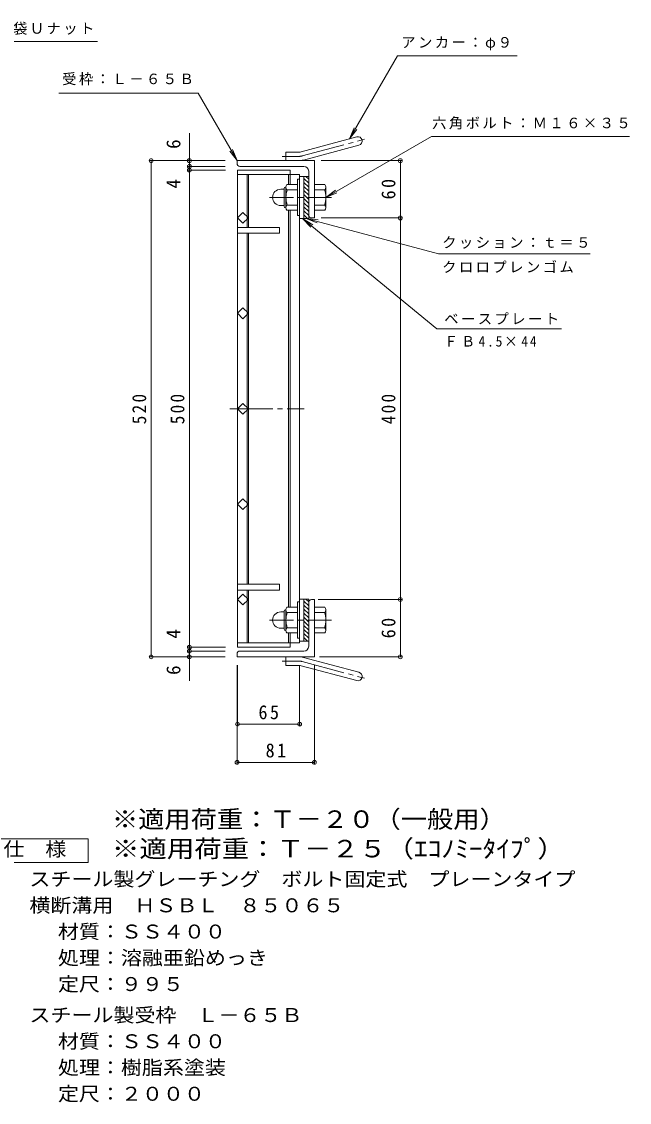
# Model space of a CAD drawing. Units: millimetres, scale not verified. Extents: x -929 to 914, y -686 to 662.
# Drawn here: x 278 to 914, y -545 to 588 of the extents above; entities that cross this region are included whole.
import ezdxf
from ezdxf.enums import TextEntityAlignment as Align

# ---------------------------------------------------------------- set-up
doc = ezdxf.new("R2010")
doc.units = ezdxf.units.MM
doc.header["$LTSCALE"] = 5
doc.header["$PDMODE"] = 32
doc.header["$PDSIZE"] = 4
doc.linetypes.add('CHAIN1', pattern=[8, 5, -1, 1, -1])
doc.linetypes.add('CHAIN2', pattern=[12, 9, -1, 1, -1])
for name, color, linetype, lineweight in [('0-1_躯体', 2, 'Continuous', 9), ('0-2_仕上', 3, 'Continuous', 9), ('0-4_その他', 7, 'Continuous', 9), ('0-5_寸法', 7, 'Continuous', 9), ('F-4_F-4ﾚｲﾔ', 2, 'Continuous', 9)]:
    doc.layers.add(name, color=color, linetype=linetype, lineweight=lineweight)
doc.layers.add('F-5_F-5ﾚｲﾔ', color=3, linetype='Continuous')
doc.styles.add('ＭＳ ゴシック', font='')
doc.styles.get('ＭＳ ゴシック').set_extended_font_data('MS Gothic')

msp = doc.modelspace()

# ---------------------------------------------------------------- linework, layer by layer
at = {"layer": '0-1_躯体'}
for p, q in [((570.75, 451.343), (628.941, 466.935)), ((573.079, 442.65), (631.27, 458.242)), ((584.605, 442.036), (503.605, 442.036)), ((503.605, 439.036), (503.605, 442.036)), ((554.605, 442.036), (554.605, 451.037)), ((568.42, 451.037), (554.605, 451.037)), ((584.605, 442.036), (584.605, 382.036)), ((573.605, 436.036), (506.605, 436.036)), ((578.605, 431.036), (578.605, 381.536)), ((566.805, 422.536), (566.805, 384.537)), ((569.105, 422.536), (566.805, 422.536)), ((573.605, 381.536), (573.605, 425.537)), ((578.605, 425.537), (573.605, 425.537)), ((578.605, 418.457), (573.605, 423.457)), ((578.605, 414.214), (573.605, 419.214)), ((578.605, 422.699), (575.768, 425.537)), ((549.295, 412.037), (552.805, 412.037)), ((552.805, 394.337), (552.805, 412.737)), ((554.605, 414.536), (554.805, 414.536)), ((554.805, 414.287), (554.805, 392.786)), ((566.805, 417.037), (555.844, 417.037)), ((566.805, 411.537), (555.844, 411.537)), ((578.605, 409.971), (573.605, 414.971)), ((578.605, 405.729), (573.605, 410.729)), ((584.605, 417.037), (595.567, 417.037)), ((584.605, 411.537), (595.567, 411.537)), ((596.805, 414.536), (596.605, 414.536)), ((596.605, 414.287), (596.605, 392.786)), ((578.605, 401.486), (573.605, 406.486)), ((578.605, 397.244), (573.605, 402.244)), ((578.605, 393.001), (573.605, 398.001)), ((549.305, 395.037), (552.805, 395.037)), ((554.605, 392.537), (554.805, 392.537)), ((566.805, 395.537), (555.844, 395.537)), ((566.805, 390.036), (555.844, 390.036)), ((578.605, 388.758), (573.605, 393.758)), ((578.605, 384.516), (573.605, 389.516)), ((577.342, 381.536), (573.605, 385.273)), ((584.605, 395.537), (595.567, 395.537)), ((584.605, 390.036), (595.567, 390.036)), ((596.805, 392.537), (596.605, 392.537)), ((569.105, 384.537), (566.805, 384.537)), ((578.605, 381.536), (573.605, 381.536)), ((581.605, 382.036), (584.605, 382.036)), ((566.805, -58.464), (566.805, -20.464)), ((569.105, -20.464), (566.805, -20.464)), ((573.605, -17.464), (573.605, -61.464)), ((578.605, -17.464), (573.605, -17.464)), ((578.605, -24.544), (573.605, -19.544)), ((578.605, -20.301), (575.768, -17.464)), ((578.605, -66.964), (578.605, -17.464)), ((581.605, -17.964), (584.605, -17.964)), ((584.605, -77.964), (584.605, -17.964)), ((549.305, -30.964), (552.805, -30.964)), ((552.805, -30.264), (552.805, -48.664)), ((554.605, -28.464), (554.805, -28.464)), ((554.805, -50.214), (554.805, -28.714)), ((566.805, -25.964), (555.844, -25.964)), ((566.805, -31.464), (555.844, -31.464)), ((578.605, -28.787), (573.605, -23.787)), ((578.605, -33.029), (573.605, -28.029)), ((578.605, -37.272), (573.605, -32.272)), ((584.605, -25.964), (595.567, -25.964)), ((584.605, -31.464), (595.567, -31.464)), ((596.805, -28.464), (596.605, -28.464)), ((596.605, -50.214), (596.605, -28.714)), ((578.605, -41.515), (573.605, -36.515)), ((578.605, -45.757), (573.605, -40.757)), ((578.605, -50), (573.605, -45)), ((549.295, -47.964), (552.805, -47.964)), ((554.605, -50.464), (554.805, -50.464)), ((566.805, -47.464), (555.844, -47.464)), ((566.805, -52.964), (555.844, -52.964)), ((578.605, -54.242), (573.605, -49.242)), ((578.605, -58.485), (573.605, -53.485)), ((584.605, -47.464), (595.567, -47.464)), ((584.605, -52.964), (595.567, -52.964)), ((596.805, -50.464), (596.605, -50.464)), ((569.105, -58.464), (566.805, -58.464)), ((577.342, -61.464), (573.605, -57.728)), ((578.605, -61.464), (573.605, -61.464)), ((503.605, -74.964), (503.605, -77.964)), ((584.605, -77.964), (503.605, -77.964)), ((573.605, -71.964), (506.605, -71.964)), ((554.605, -77.964), (554.605, -86.964)), ((573.079, -78.578), (631.27, -94.17)), ((568.42, -86.964), (554.605, -86.964)), ((570.75, -87.271), (628.941, -102.863))]:
    msp.add_line(p, q, dxfattribs=at)
at = {"layer": '0-1_躯体', "linetype": 'CHAIN2'}
for p, q in [((571.914, 446.997), (637.081, 464.458)), ((568.42, 446.537), (550.8, 446.537)), ((568.42, -82.464), (550.8, -82.464)), ((571.914, -82.924), (637.081, -100.385))]:
    msp.add_line(p, q, dxfattribs=at)
at = {"layer": '0-1_躯体', "linetype": 'CHAIN1'}
for p, q in [((602.658, 403.537), (537.504, 403.537)), ((602.658, -39.464), (537.504, -39.464))]:
    msp.add_line(p, q, dxfattribs=at)
at = {"layer": '0-1_躯体'}
for centre, radius, start, end in [((630.105, 462.589), 4.5, 285.00014, 104.99991), ((568.42, 460.037), 9, 270, 285.00002), ((568.42, 460.037), 18, 270, 285), ((506.605, 439.036), 3, 180, 270), ((573.605, 431.036), 5, 0, 90), ((549.295, 403.547), 8.49, 90, 180), ((554.605, 412.737), 1.8, 90, 180), ((558.965, 414.287), 4.16, 138.61835, 221.37988), ((578.805, 403.537), 24, 160.52881, 199.47119), ((572.605, 403.537), 24, 340.52881, 19.47119), ((592.445, 414.287), 4.16, 318.62012, 41.38165), ((549.305, 403.537), 8.5, 180, 270), ((554.605, 394.337), 1.8, 180, 270), ((558.965, 392.786), 4.16, 138.62012, 221.38165), ((592.445, 392.786), 4.16, 318.61835, 41.37988), ((581.605, 385.036), 3, 180, 270), ((581.605, -20.964), 3, 90, 180), ((549.305, -39.464), 8.5, 90, 180), ((554.605, -30.264), 1.8, 90, 180), ((558.965, -28.714), 4.16, 138.61835, 221.37988), ((578.805, -39.464), 24, 160.52881, 199.47119), ((572.605, -39.464), 24, 340.52881, 19.47119), ((592.445, -28.714), 4.16, 318.62012, 41.38165), ((549.295, -39.474), 8.49, 180, 270), ((554.605, -48.664), 1.8, 180, 270), ((558.965, -50.214), 4.16, 138.62012, 221.38165), ((592.445, -50.214), 4.16, 318.61835, 41.37988), ((573.605, -66.964), 5, 270, 0), ((506.605, -74.964), 3, 90, 180), ((568.42, -95.964), 18, 75, 90), ((568.42, -95.964), 9, 74.99998, 90), ((630.105, -98.516), 4.5, 255.00009, 74.99986)]:
    msp.add_arc(centre, radius, start, end, dxfattribs=at)
at = {"layer": '0-1_躯体', "linetype": 'CHAIN2'}
for centre, start, end in [((568.42, 460.037), 270, 284.99995), ((568.42, -95.964), 75.00005, 90)]:
    msp.add_arc(centre, 13.5, start, end, dxfattribs=at)
at = {"layer": '0-2_仕上'}
for p, q in [((504.105, -67.964), (504.105, 432.037)), ((504.105, 427.537), (569.105, 427.537)), ((514.105, 427.537), (514.105, 372.037)), ((515.605, 427.537), (515.605, 372.037)), ((557.605, 427.537), (557.605, 417.037)), ((559.105, 427.537), (559.105, 417.037)), ((569.105, -63.464), (569.105, 427.537)), ((573.605, 425.537), (569.105, 425.537)), ((504.105, 382.037), (509.762, 387.693)), ((509.762, 387.693), (515.419, 382.037)), ((557.605, 390.036), (557.605, -25.964)), ((559.105, -25.964), (559.105, 390.036)), ((509.762, 376.38), (504.105, 382.037)), ((515.419, 382.037), (509.762, 376.38)), ((573.605, 381.536), (569.105, 381.536)), ((504.105, 366.036), (548.105, 366.036)), ((514.105, -1.964), (514.105, 366.036)), ((515.605, 366.036), (515.605, -1.964)), ((509.762, 287.693), (504.105, 282.036)), ((515.419, 282.036), (509.762, 287.693)), ((504.105, 282.036), (509.762, 276.379)), ((509.762, 276.379), (515.419, 282.036)), ((509.762, 187.693), (504.105, 182.036)), ((504.105, 182.036), (509.762, 176.379)), ((515.419, 182.036), (509.762, 187.693)), ((509.762, 176.379), (515.419, 182.036)), ((509.762, 87.693), (504.105, 82.036)), ((504.105, 82.036), (509.762, 76.379)), ((515.419, 82.036), (509.762, 87.693)), ((509.762, 76.379), (515.419, 82.036)), ((504.105, -1.964), (548.105, -1.964)), ((514.105, -63.464), (514.105, -7.964)), ((515.605, -63.464), (515.605, -7.964)), ((509.762, -12.307), (504.105, -17.964)), ((504.105, -17.964), (509.762, -23.621)), ((515.419, -17.964), (509.762, -12.307)), ((509.762, -23.621), (515.419, -17.964)), ((573.605, -17.464), (569.105, -17.464)), ((557.605, -63.464), (557.605, -52.964)), ((559.105, -63.464), (559.105, -52.964)), ((504.105, -63.464), (569.105, -63.464)), ((573.605, -61.464), (569.105, -61.464))]:
    msp.add_line(p, q, dxfattribs=at)
at = {"layer": '0-2_仕上', "linetype": 'CHAIN2'}
msp.add_line((496.105, 182.036), (573.73, 182.036), dxfattribs=at)
at = {"layer": '0-2_仕上'}
for points in [[(504.105, 432.037), (559.105, 432.037), (559.105, 427.537)], [(504.105, 372.037), (548.105, 372.037), (548.105, 366.036)], [(504.105, -7.964), (548.105, -7.964), (548.105, -1.964)], [(504.105, -67.964), (559.105, -67.964), (559.105, -63.464)]]:
    msp.add_lwpolyline(points, dxfattribs=at)
at = {"layer": '0-4_その他'}
for p, q in [((453.605, -103.289), (453.605, 470.954)), ((491.105, 442.036), (412.105, 442.036)), ((413.605, -77.964), (413.605, 442.036)), ((591.57, 442.036), (676.105, 442.036)), ((674.605, -77.964), (674.605, 442.036)), ((491.105, 436.037), (452.105, 436.037)), ((491.605, 432.037), (452.105, 432.037)), ((591.57, 382.036), (676.105, 382.036)), ((588.477, -17.964), (676.105, -17.964)), ((491.105, -77.964), (412.105, -77.964)), ((491.605, -67.964), (452.105, -67.964)), ((491.105, -71.964), (452.105, -71.964)), ((590.052, -77.964), (676.105, -77.964)), ((503.605, -86.671), (503.605, -190.064)), ((504.105, -86.671), (504.105, -150.064)), ((569.105, -86.671), (569.105, -150.064)), ((584.605, -86.671), (584.605, -190.064)), ((504.105, -148.564), (569.105, -148.564)), ((503.605, -188.564), (584.605, -188.564))]:
    msp.add_line(p, q, dxfattribs=at)
for p in [(413.605, 442.036), (453.605, 442.036), (674.605, 442.036), (453.605, 436.037), (453.605, 432.037), (674.605, 382.036), (674.605, -17.964), (453.605, -67.964), (413.605, -77.964), (453.605, -71.964), (453.605, -77.964), (674.605, -77.964), (504.105, -148.564), (569.105, -148.564), (503.605, -188.564), (584.605, -188.564)]:
    msp.add_point(p, dxfattribs=at)
at = {"layer": '0-5_寸法'}
for p, q in [((621.457, 464.93), (671.748, 552.036)), ((671.748, 552.036), (796.818, 552.036)), ((316.939, 512.636), (462.845, 512.636)), ((503.605, 442.036), (462.845, 512.636)), ((621.457, 464.93), (626.241, 476.479)), ((621.457, 464.93), (629.067, 474.847)), ((503.605, 442.036), (498.822, 453.585)), ((503.605, 442.036), (495.996, 451.953)), ((596.605, 403.537), (606.522, 411.146)), ((596.605, 403.537), (608.154, 408.32)), ((572.262, 381.536), (580.793, 372.401)), ((576.096, 381.536), (588.489, 379.905)), ((576.096, 381.536), (587.645, 376.753)), ((712.818, 265.843), (843.382, 265.843))]:
    msp.add_line(p, q, dxfattribs=at)
for points in [[(68.655, 413.928), (157.064, 567.057), (357.294, 567.057)], [(596.605, 403.537), (707.161, 467.366), (914.491, 467.366)], [(712.818, 265.843), (572.262, 381.536), (582.867, 374.92)], [(576.096, 381.536), (714.597, 344.425), (873.375, 344.425)]]:
    msp.add_lwpolyline(points, dxfattribs=at)
at = {"layer": 'F-4_F-4ﾚｲﾔ'}
msp.add_lwpolyline([(235.018, -293.672), (235.018, -268.672), (347.518, -268.672), (347.518, -293.672)], close=True, dxfattribs=at)

# ---------------------------------------------------------------- texts
at = {"layer": '0-4_その他', "color": 2, "style": 'ＭＳ ゴシック'}
for s, p in [('6', (448.605, 454.378)), ('4', (448.605, 412.844)), ('4', (448.605, -58.894)), ('6', (448.605, -96.948))]:
    msp.add_text(s, height=14.66, rotation=90, dxfattribs=at).set_placement(p, align=Align.BOTTOM_LEFT)
at = {"layer": '0-4_その他', "color": 2, "char_height": 14.66, "attachment_point": 7, "rotation": 90, "style": 'ＭＳ ゴシック'}
for s, insert in [('\\T1.27;\\W0.95;60', (669.605, 401.411)), ('\\T1.27;\\W0.9;520', (408.605, 165.786)), ('\\T1.27;\\W0.9;500', (448.605, 165.786)), ('\\T1.27;\\W0.9;400', (669.605, 165.786)), ('\\T1.27;\\W0.95;60', (669.605, -58.589))]:
    msp.add_mtext(s, dxfattribs=dict(at, insert=insert))
at = {"layer": '0-4_その他', "color": 2, "char_height": 14.66, "attachment_point": 7, "style": 'ＭＳ ゴシック'}
for s, insert in [('\\T1.27;\\W0.95;65', (525.98, -143.564)), ('\\T1.27;\\W0.95;81', (533.48, -183.564))]:
    msp.add_mtext(s, dxfattribs=dict(at, insert=insert))
at = {"layer": '0-5_寸法', "char_height": 11, "attachment_point": 7, "style": 'ＭＳ ゴシック'}
for s, insert in [('\\T1.17;平座金，六角袋Ｕナット', (163.576, 573.51)), ('\\T1.17;アンカー：φ９', (675.552, 557.553)), ('\\T1.17;受枠：Ｌ－６５Ｂ', (320.389, 521.034)), ('\\T1.17;六角ボルト：Ｍ１６×３５', (707.883, 474.769)), ('\\T1.17;クッション：ｔ＝５', (718.375, 349.693)), ('\\T1.17;クロロプレンゴム', (718.375, 324.383)), ('\\T1.17;ベースプレート', (720.563, 270.269)), ('\\T1.26;\\W0.95;ＦＢ4.5×44', (720.563, 247.033))]:
    msp.add_mtext(s, dxfattribs=dict(at, insert=insert))
at = {"layer": 'F-4_F-4ﾚｲﾔ', "style": 'ＭＳ ゴシック', "width": 1.1}
for s, p in [('仕\u3000様', (258.768, -291.172)), ('スチール製グレーチング\u3000ボルト固定式\u3000プレーンタイプ', (286.063, -322.632)), ('横断溝用\u3000ＨＳＢＬ\u3000８５０６５', (286.063, -350.132)), ('材質：ＳＳ４００', (315.919, -377.632)), ('処理：溶融亜鉛めっき', (315.919, -405.132)), ('定尺：９９５', (315.919, -432.632)), ('スチール製受枠\u3000Ｌ－６５Ｂ', (286.063, -465.132)), ('材質：ＳＳ４００', (315.919, -492.632)), ('処理：樹脂系塗装', (315.919, -520.132)), ('定尺：２０００', (315.919, -547.632))]:
    msp.add_text(s, height=14.66, dxfattribs=at).set_placement(p, align=Align.BOTTOM_LEFT)
at = {"layer": 'F-5_F-5ﾚｲﾔ', "style": 'ＭＳ ゴシック'}
for s, width, p in [('※適用荷重：Ｔ－２０（一般用）', 1.1, (372.518, -262.769)), ('※適用荷重：Ｔ－２５（ｴｺﾉﾐｰﾀｲﾌﾟ）', 1.15, (372.518, -293.672))]:
    msp.add_text(s, height=18.33, dxfattribs=dict(at, width=width)).set_placement(p, align=Align.BOTTOM_LEFT)

doc.saveas('drawing.dxf')
